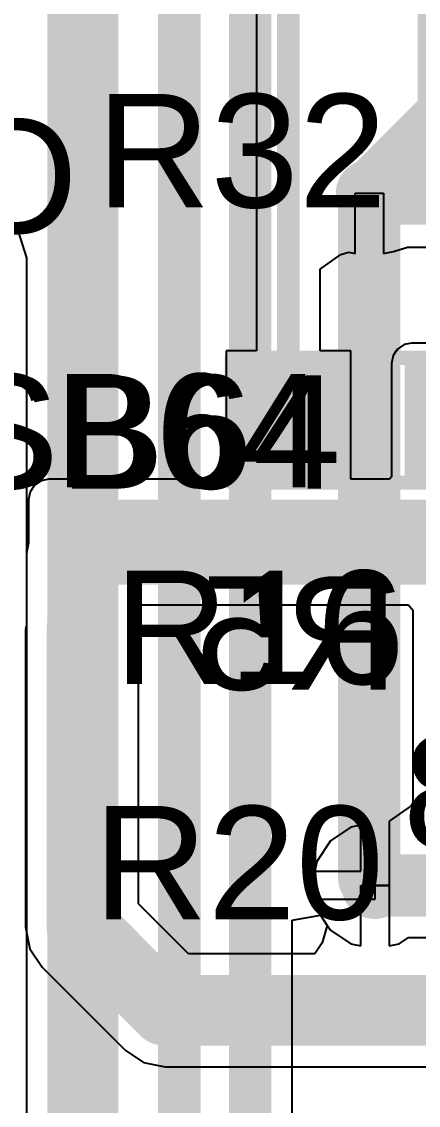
# Model space of a CAD drawing. Header units: millimetres. Extents: x -0.71 to 2.98, y -0.65 to 2.9.
# Drawn here: x 0.0234 to 0.1633, y 1.2355 to 1.6175 of the extents above; entities that cross this region are included whole.
import ezdxf

# ---------------------------------------------------------------- set-up
doc = ezdxf.new("R2010")
doc.units = ezdxf.units.MM
doc.header["$MEASUREMENT"] = 0
for name, color, linetype in [('BottomLayer', 5, 'Continuous'), ('BottomOverlay', 54, 'Continuous'), ('BottomSolder', 6, 'Continuous'), ('Mechanical2', 216, 'Continuous'), ('TopLayer', 1, 'Continuous'), ('TopOverlay', 2, 'Continuous'), ('TopPaste', 8, 'Continuous'), ('TopSolder', 216, 'Continuous'), ('ViaHoleLayer', 16, 'Continuous')]:
    doc.layers.add(name, color=color, linetype=linetype)
doc.styles.add('Arial', font='', dxfattribs={"height": 0.2})
doc.styles.get('Arial').set_extended_font_data('Arial')

# ---------------------------------------------------------------- blocks, each defined once
blk = doc.blocks.new('SOLDER_BRIDGE_81')
at = {"layer": 'TopLayer'}
for points in [[(-0.045, -0.0175), (-0.045, 0.0175), (-0.015, 0.0175), (-0.015, -0.0175)], [(0.015, -0.0175), (0.015, 0.0175), (0.045, 0.0175), (0.045, -0.0175)]]:
    blk.add_hatch(color=1, dxfattribs=at).paths.add_polyline_path(points)
at = {"layer": 'TopPaste'}
for points in [[(-0.045, -0.0175), (-0.045, 0.0175), (-0.015, 0.0175), (-0.015, -0.0175)], [(0.015, -0.0175), (0.015, 0.0175), (0.045, 0.0175), (0.045, -0.0175)]]:
    blk.add_hatch(color=8, dxfattribs=at).paths.add_polyline_path(points)
at = {"layer": 'TopSolder'}
for points in [[(-0.049, -0.0215), (-0.049, 0.0215), (-0.011, 0.0215), (-0.011, -0.0215)], [(0.011, -0.0215), (0.011, 0.0215), (0.049, 0.0215), (0.049, -0.0215)]]:
    blk.add_hatch(color=216, dxfattribs=at).paths.add_polyline_path(points)
at = {"layer": 'TopOverlay', "const_width": 0.005}
for points in [[(-0.05, 0.022), (-0.05, -0.022)], [(0.05, 0.022), (-0.05, 0.022)], [(0.05, 0.022), (0.05, -0.022)], [(0.05, -0.022), (-0.05, -0.022)]]:
    blk.add_lwpolyline(points, dxfattribs=at)
at = {"layer": 'TopOverlay', "const_width": 0.0025}
for points in [[(-0.05125, 0.022, 1), (-0.04875, 0.022, 1)], [(-0.05125, 0.022, 1), (-0.04875, 0.022, 1)], [(0.04875, 0.022, 1), (0.05125, 0.022, 1)], [(0.04875, 0.022, 1), (0.05125, 0.022, 1)], [(-0.05125, -0.022, 1), (-0.04875, -0.022, 1)], [(-0.05125, -0.022, 1), (-0.04875, -0.022, 1)], [(0.04875, -0.022, 1), (0.05125, -0.022, 1)], [(0.04875, -0.022, 1), (0.05125, -0.022, 1)]]:
    blk.add_lwpolyline(points, format="xyb", close=True, dxfattribs=at)
at = {"layer": 'TopOverlay'}
blk.add_text('SB64', height=0.04, rotation=-180, dxfattribs=at).set_placement((0.148204, 0.023649))

msp = doc.modelspace()

# ---------------------------------------------------------------- hatches: boundary and pattern name
at = {"layer": 'BottomLayer'}
h = msp.add_hatch(color=5, dxfattribs=at)
edge = h.paths.add_edge_path()
edge.add_arc((0.146, 1.557), 0.01181, 0, 360)
h = msp.add_hatch(color=5, dxfattribs=at)
edge = h.paths.add_edge_path()
edge.add_arc((0.045, 1.404), 0.01181, 0, 360)
h = msp.add_hatch(color=5, dxfattribs=at)
edge = h.paths.add_edge_path()
edge.add_arc((0.148, 1.313), 0.01181, 0, 360)
at = {"layer": 'BottomSolder'}
h = msp.add_hatch(color=6, dxfattribs=at)
edge = h.paths.add_edge_path()
edge.add_arc((0.146, 1.557), 0.00791, 0, 360)
h = msp.add_hatch(color=6, dxfattribs=at)
edge = h.paths.add_edge_path()
edge.add_arc((0.045, 1.404), 0.00791, 0, 360)
h = msp.add_hatch(color=6, dxfattribs=at)
edge = h.paths.add_edge_path()
edge.add_arc((0.148, 1.313), 0.00791, 0, 360)
at = {"layer": 'TopLayer'}
for points in [[(0.163, 1.5755), (0.259, 1.5755), (0.259, 1.654), (0.163, 1.654)], [(0.161, 1.45706), (0.26451, 1.45706), (0.26451, 1.49706), (0.161, 1.49706)], [(0.033, 1.41906), (0.26451, 1.41906), (0.26451, 1.44906), (0.033, 1.44906)]]:
    msp.add_hatch(color=1, dxfattribs=at).paths.add_polyline_path(points)
h = msp.add_hatch(color=1, dxfattribs=at)
edge = h.paths.add_edge_path()
edge.add_arc((0.146, 1.557), 0.01181, 0, 360)
h = msp.add_hatch(color=1, dxfattribs=at)
edge = h.paths.add_edge_path()
edge.add_arc((0.045, 1.404), 0.01181, 0, 360)
h = msp.add_hatch(color=1, dxfattribs=at)
edge = h.paths.add_edge_path()
edge.add_arc((0.148, 1.313), 0.01181, 0, 360)
at = {"layer": 'TopSolder'}
h = msp.add_hatch(color=216, dxfattribs=at)
edge = h.paths.add_edge_path()
edge.add_arc((0.146, 1.557), 0.00791, 0, 360)
h = msp.add_hatch(color=216, dxfattribs=at)
edge = h.paths.add_edge_path()
edge.add_arc((0.045, 1.404), 0.00791, 0, 360)
h = msp.add_hatch(color=216, dxfattribs=at)
edge = h.paths.add_edge_path()
edge.add_arc((0.148, 1.313), 0.00791, 0, 360)
at = {"layer": 'ViaHoleLayer'}
h = msp.add_hatch(color=16, dxfattribs=at)
edge = h.paths.add_edge_path()
edge.add_arc((0.146, 1.557), 0.00591, 0, 360)
h = msp.add_hatch(color=16, dxfattribs=at)
edge = h.paths.add_edge_path()
edge.add_arc((0.045, 1.404), 0.00591, 0, 360)
h = msp.add_hatch(color=16, dxfattribs=at)
edge = h.paths.add_edge_path()
edge.add_arc((0.148, 1.313), 0.00591, 0, 360)

# ---------------------------------------------------------------- linework, layer by layer
at = {"layer": 'BottomLayer'}
for p, q in [((0.022, 1.54386), (0.02512, 1.53429)), ((0.02512, 1.53429), (0.02512, 1.404)), ((0.02512, 1.404), (0.02512, 1.15524)), ((0.143, 1.29176), (0.143, 1.313)), ((0.143, 1.313), (0.153, 1.313)), ((0.153, 1.313), (0.153, 1.29176)), ((0.11878, 1.30072), (0.12878, 1.3025)), ((0.11878, 1.269), (0.11878, 1.30072)), ((0.12878, 1.3025), (0.13228, 1.29728)), ((0.13228, 1.29728), (0.13949, 1.29245)), ((0.13949, 1.29245), (0.143, 1.29176)), ((0.153, 1.29176), (0.15651, 1.29245)), ((0.15651, 1.29245), (0.15979, 1.29465)), ((0.15979, 1.29465), (0.26537, 1.29465)), ((0.11878, 1.2305), (0.11878, 1.269))]:
    msp.add_line(p, q, dxfattribs=at)
for points, const_width in [([(0.104, 1.269), (0.104, 1.68357)], 0.015), ([(0.079, 0.93664), (0.079, 1.67321)], 0.015), ([(0.045, 1.404), (0.045, 1.64)], 0.025), ([(0.146, 1.557), (0.18294, 1.59394)], 0.022), ([(0.146, 1.31544), (0.146, 1.557)], 0.022), ([(0.045, 1.147), (0.045, 1.404)], 0.025), ([(0.146, 1.31544), (0.148, 1.31344)], 0.022), ([(0.148, 1.313), (0.148, 1.31344)], 0.022), ([(0.148, 1.313), (0.27395, 1.313)], 0.022), ([(0.104, 1.2305), (0.104, 1.269)], 0.015)]:
    msp.add_lwpolyline(points, dxfattribs=dict(at, const_width=const_width))
for points, const_width in [([(0.1405, 1.557, 1), (0.1515, 1.557, 1)], 0.011), ([(0.1405, 1.557, 1), (0.1515, 1.557, 1)], 0.011), ([(0.03875, 1.404, 1), (0.05125, 1.404, 1)], 0.0125), ([(0.03875, 1.404, 1), (0.05125, 1.404, 1)], 0.0125), ([(0.1405, 1.31544, 1), (0.1515, 1.31544, 1)], 0.011), ([(0.1405, 1.31544, 1), (0.1515, 1.31544, 1)], 0.011), ([(0.1425, 1.31344, 1), (0.1535, 1.31344, 1)], 0.011), ([(0.1425, 1.31344, 1), (0.1535, 1.31344, 1)], 0.011), ([(0.1425, 1.313, 1), (0.1535, 1.313, 1)], 0.011), ([(0.1425, 1.313, 1), (0.1535, 1.313, 1)], 0.011), ([(0.10025, 1.269, 1), (0.10775, 1.269, 1)], 0.0075), ([(0.10025, 1.269, 1), (0.10775, 1.269, 1)], 0.0075), ([(0.10025, 1.2305, 1), (0.10775, 1.2305, 1)], 0.0075), ([(0.10025, 1.2305, 1), (0.10775, 1.2305, 1)], 0.0075)]:
    msp.add_lwpolyline(points, format="xyb", close=True, dxfattribs=dict(at, const_width=const_width))
at = {"layer": 'BottomLayer', "const_width": 0.015}
msp.add_lwpolyline([(0.119, 1.2155, -0.414214), (0.104, 1.2305)], format="xyb", dxfattribs=at)
at = {"layer": 'Mechanical2', "const_width": 0.01}
msp.add_lwpolyline([(2.97335, 1.12706, 1), (-0.56996, 1.12706, 1)], format="xyb", close=True, dxfattribs=at)
at = {"layer": 'TopLayer'}
for p, q in [((0.10627, 1.69644), (0.10627, 1.5015)), ((0.141, 1.53576), (0.141, 1.557)), ((0.141, 1.557), (0.151, 1.557)), ((0.151, 1.557), (0.151, 1.53576)), ((0.13601, 1.53542), (0.1387, 1.53621)), ((0.1387, 1.53621), (0.141, 1.53576)), ((0.151, 1.53576), (0.15451, 1.53645)), ((0.15451, 1.53645), (0.1595, 1.538)), ((0.1595, 1.538), (0.1595, 1.538)), ((0.1595, 1.538), (0.1595, 1.538)), ((0.1595, 1.538), (0.1595, 1.538)), ((0.1595, 1.538), (0.177, 1.538)), ((0.1287, 1.5303), (0.13601, 1.53542)), ((0.1287, 1.5015), (0.1287, 1.5303)), ((0.10627, 1.5015), (0.09549, 1.5015)), ((0.09549, 1.5015), (0.09549, 1.4562)), ((0.13949, 1.5015), (0.1287, 1.5015)), ((0.13949, 1.4562), (0.13949, 1.5015)), ((0.15549, 1.50141), (0.15441, 1.49979)), ((0.15555, 1.5015), (0.15549, 1.5015)), ((0.15549, 1.5015), (0.15549, 1.50141)), ((0.15595, 1.50211), (0.15555, 1.5015)), ((0.15827, 1.50366), (0.15595, 1.50211)), ((0.161, 1.5042), (0.15827, 1.50366)), ((0.216, 1.5042), (0.161, 1.5042)), ((0.15441, 1.49979), (0.15386, 1.49706)), ((0.15386, 1.49706), (0.15386, 1.45706)), ((0.03027, 1.45566), (0.02795, 1.45411)), ((0.033, 1.4562), (0.03027, 1.45566)), ((0.09549, 1.4562), (0.033, 1.4562)), ((0.15315, 1.4562), (0.13949, 1.4562)), ((0.15386, 1.45706), (0.15315, 1.4562)), ((0.02641, 1.45179), (0.02586, 1.44906)), ((0.02795, 1.45411), (0.02641, 1.45179)), ((0.02586, 1.44906), (0.02586, 1.43381)), ((0.02586, 1.43381), (0.02512, 1.43006)), ((0.02512, 1.43006), (0.02512, 1.40481)), ((0.06488, 1.404), (0.06488, 1.41193)), ((0.06488, 1.41193), (0.15984, 1.41193)), ((0.15984, 1.41193), (0.16137, 1.41006)), ((0.16137, 1.41006), (0.16137, 1.342)), ((0.02512, 1.40481), (0.02481, 1.40325)), ((0.02481, 1.40325), (0.02481, 1.29831)), ((0.06457, 1.40244), (0.06488, 1.404)), ((0.06457, 1.30655), (0.06457, 1.40244)), ((0.16081, 1.34102), (0.153, 1.33568)), ((0.16137, 1.342), (0.16081, 1.34102)), ((0.13949, 1.33355), (0.13228, 1.32872)), ((0.143, 1.33424), (0.13949, 1.33355)), ((0.143, 1.318), (0.143, 1.33424)), ((0.153, 1.33568), (0.153, 1.313)), ((0.13228, 1.32872), (0.12745, 1.32151)), ((0.12745, 1.32151), (0.12676, 1.318)), ((0.12676, 1.318), (0.143, 1.318)), ((0.153, 1.313), (0.148, 1.313)), ((0.148, 1.313), (0.148, 1.308)), ((0.08224, 1.28888), (0.06457, 1.30655)), ((0.148, 1.308), (0.12676, 1.308)), ((0.12676, 1.308), (0.12745, 1.30449)), ((0.12745, 1.30449), (0.1312, 1.29888)), ((0.1312, 1.29888), (0.12938, 1.29281)), ((0.02481, 1.29831), (0.02632, 1.2907)), ((0.12938, 1.29281), (0.12684, 1.28888)), ((0.02632, 1.2907), (0.03063, 1.28425)), ((0.12684, 1.28888), (0.08224, 1.28888)), ((0.03063, 1.28425), (0.05994, 1.25494)), ((0.05994, 1.25494), (0.06639, 1.25063)), ((0.06639, 1.25063), (0.074, 1.24912)), ((0.074, 1.24912), (0.201, 1.24912))]:
    msp.add_line(p, q, dxfattribs=at)
for points, const_width in [([(0.11749, 1.477), (0.11749, 1.72094)], 0.008), ([(0.146, 1.557), (0.182, 1.557)], 0.022), ([(0.045, 1.43006), (0.049, 1.43406)], 0.022), ([(0.049, 1.43406), (0.15926, 1.43406)], 0.022), ([(0.045, 1.404), (0.045, 1.43006)], 0.025), ([(0.04469, 1.29831), (0.04469, 1.40325)], 0.025), ([(0.148, 1.313), (0.184, 1.313)], 0.022), ([(0.04469, 1.29831), (0.074, 1.269)], 0.025), ([(0.074, 1.269), (0.201, 1.269)], 0.025)]:
    msp.add_lwpolyline(points, dxfattribs=dict(at, const_width=const_width))
for points, const_width in [([(0.1405, 1.557, 1), (0.1515, 1.557, 1)], 0.011), ([(0.11549, 1.477, 1), (0.11949, 1.477, 1)], 0.004), ([(0.0435, 1.43406, 1), (0.0545, 1.43406, 1)], 0.011), ([(0.0435, 1.43406, 1), (0.0545, 1.43406, 1)], 0.011), ([(0.15376, 1.43406, 1), (0.16476, 1.43406, 1)], 0.011), ([(0.03875, 1.43006, 1), (0.05125, 1.43006, 1)], 0.0125), ([(0.0395, 1.43006, 1), (0.0505, 1.43006, 1)], 0.011), ([(0.03844, 1.40325, 1), (0.05094, 1.40325, 1)], 0.0125), ([(0.03875, 1.404, 1), (0.05125, 1.404, 1)], 0.0125), ([(0.1425, 1.313, 1), (0.1535, 1.313, 1)], 0.011), ([(0.03844, 1.29831, 1), (0.05094, 1.29831, 1)], 0.0125), ([(0.03844, 1.29831, 1), (0.05094, 1.29831, 1)], 0.0125), ([(0.06775, 1.269, 1), (0.08025, 1.269, 1)], 0.0125), ([(0.06775, 1.269, 1), (0.08025, 1.269, 1)], 0.0125)]:
    msp.add_lwpolyline(points, format="xyb", close=True, dxfattribs=dict(at, const_width=const_width))

# ---------------------------------------------------------------- block references
at = {"rotation": 180}
msp.add_blockref('SOLDER_BRIDGE_81', (0.14749, 1.477), dxfattribs=at)

# ---------------------------------------------------------------- texts
at = {"layer": 'BottomOverlay', "style": 'Arial', "text_generation_flag": 2}
for s, p in [('C4', (0.04332, 1.54301)), ('R5', (0.15632, 1.38201)), ('C88', (0.26032, 1.32601))]:
    msp.add_text(s, height=0.04, dxfattribs=at).set_placement(p)
at = {"layer": 'TopOverlay', "style": 'Arial'}
for s, p in [('R32', (0.04968, 1.55201)), ('SB64', (-0.00072, 1.45287)), ('R16', (0.05602, 1.38401)), ('R20', (0.04868, 1.30101))]:
    msp.add_text(s, height=0.04, dxfattribs=at).set_placement(p)

doc.saveas('drawing.dxf')
